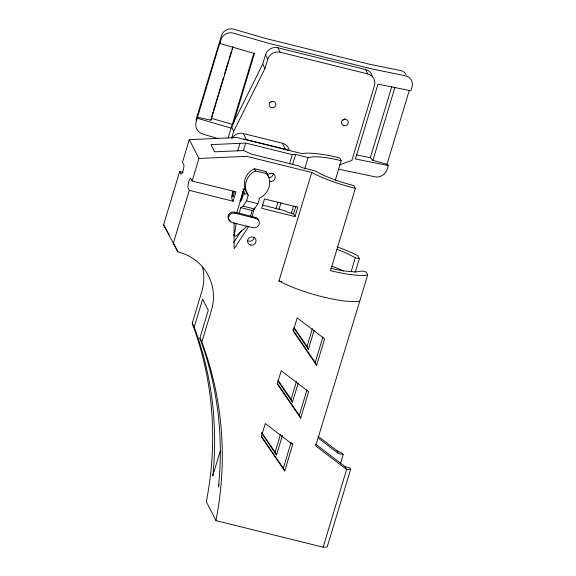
<?xml version="1.0" encoding="UTF-8"?>
<svg xmlns="http://www.w3.org/2000/svg" width="576" height="576" viewBox="0 0 576 576"><rect width="100%" height="100%" fill="white"/><g stroke="black" fill="none" stroke-linecap="round" stroke-linejoin="round"><path stroke-width="0.86" d="M218.376 138.636L202.925 134.136A10.037 9.763 6.4 0 1 196.121 121.975L219.946 42.444L219.838 43.423L254.484 53.525L233.201 124.034M197.359 117.252L210.946 120.197L212.983 112.212M232.078 126.763L232.344 124.409L253.886 53.035M247.075 226.044L235.994 236.138L234.281 235.714L236.16 223.495M315.662 444.168L345.175 466.754L349.934 467.935L350.64 469.318L327.19 546.998L323.136 547.2L216.022 520.639L216.655 516.773A354.118 336.715 -27.1 0 0 201.838 342.079L211.392 310.421A50.17 47.7 -27.1 0 0 177.898 251.856L163.577 224.856L179.669 171.554L183.103 172.404M239.119 213.264L250.531 216.108L252.194 210.485L254.513 208.966L257.911 203.681L259.603 198.072A17.143 16.294 -27.4 0 0 266.947 173.75L265.802 171.54L254.376 168.71L252.216 169.913A17.143 16.294 -27.5 0 0 245.866 191.002L248.198 195.242L246.528 200.858L243.137 206.15L240.818 207.655L239.119 213.264L234.36 212.09A5.018 4.766 -27.4 0 0 230.35 220.975M335.232 180.418L341.179 160.697L339.761 157.925A55.217 12.607 16.8 0 0 304.985 153.194L302.083 153.662L237.031 137.534L189.302 139.673L182.491 162.202L183.766 164.693A5.018 1.051 -76.1 0 1 183.067 170.748A5.018 1.051 -76.1 0 1 180.943 174.046L179.669 171.554M219.838 43.423L220.968 39.686A10.037 9.763 6.4 0 1 233.417 33.142L268.978 43.402L371.83 68.904L405.691 75.859A10.037 9.029 -44.2 0 1 412.006 87.055L410.875 90.792L377.993 84.154L355.406 158.962L388.289 165.607L387.158 169.344A10.037 9.029 -44.2 0 1 375.199 176.854L338.724 169.25M173.203 243.662L189.295 190.354L188.021 187.87A5.018 1.051 -76.1 0 1 188.726 181.807A5.018 1.051 -76.1 0 1 190.85 178.517L192.118 181.008L235.93 191.866L233.107 201.218L189.295 190.354M192.118 181.008L198.929 158.472L189.302 139.673M213.502 110.491L218.174 95.018M218.693 93.298L223.366 77.818M224.41 74.376L228.564 60.617M229.082 58.903L231.415 51.163M231.934 49.442L232.718 46.865M210.946 120.197L233.014 47.11M228.146 137.894L231.509 126.749L262.699 64.123L265.522 54.77A10.037 9.54 -27.1 0 1 277.87 47.779L365.486 69.502A10.037 9.54 -27.1 0 1 372.319 76.226M231.718 137.974L233.777 131.17L264.967 68.544L267.79 59.191A10.037 9.54 -27.1 0 1 280.138 52.207L367.747 73.93A10.037 9.54 -27.1 0 1 374.45 85.644L351.864 160.452A121.154 115.2 -27.1 0 0 339.336 165.146M237.679 151.027L240.005 143.338L245.678 143.057L292.342 154.627L295.589 154.462L308.138 157.579L312.746 156.83A45.151 10.31 16.8 0 1 341.179 160.697M243.346 150.768L245.678 143.057M216.022 520.639L206.395 501.84L207.022 497.974A354.118 336.715 -27.1 0 0 192.211 323.28L201.766 291.622A50.17 47.7 -27.1 0 0 202.442 266.659M220.226 451.109L212.717 475.985L213.149 472.313A354.118 336.715 -27.1 0 0 194.191 327.154L202.622 299.232L208.282 310.291L199.858 338.213A354.118 336.715 -27.1 0 1 218.815 483.379L218.383 487.044L219.161 484.474M236.851 212.537L244.008 188.842L245.7 189.266M251.834 217.166L254.642 207.857M275.94 208.944L278.014 202.082M289.534 163.93L292.342 154.627M278.921 209.671L280.994 202.788M292.522 164.614L295.589 154.462M291.37 213.12L293.429 206.287M304.783 168.682L308.138 157.579M295.006 216.569L297.828 207.216L264.499 198.95L261.677 208.303L295.006 216.569L293.594 213.804L295.898 206.15M330.79 268.294A45.151 10.31 16.8 0 0 357.516 271.75L362.124 271.001L366.106 271.987L367.646 275.004L359.741 301.183L357.372 301.565A55.217 12.607 16.8 0 1 283.248 283.19L278.964 280.937L311.717 172.462L246.658 156.334L198.929 158.472M282.442 435.326L276.523 454.925L275.112 452.16L280.512 434.268M298.138 383.342L292.478 402.091L291.06 399.326L296.467 381.427M314.086 330.509L308.426 349.258L307.015 346.493L312.415 328.594M240.005 143.338L210.953 144.641L214.632 151.826L243.684 150.523L251.345 154.116L298.008 165.686L302.378 167.738L314.935 170.849L321.754 174.427A45.151 10.31 16.8 0 0 353.923 185.587L355.342 188.359L330.502 270.648A55.217 12.607 16.8 0 0 365.278 275.386L367.646 275.004M388.289 165.607L386.993 164.275L372.91 160.358L370.318 157.694L391.867 86.321M372.91 160.358L394.978 87.264M292.003 443.16L292.709 444.542L284.738 470.959L283.32 468.194L291.038 442.634M300.686 418.126L277.236 383.918L281.225 370.706L308.664 391.709L300.686 418.126L299.275 415.361L306.994 389.794M316.642 365.292L293.191 331.078L297.18 317.873L324.619 338.875L316.642 365.292L315.223 362.527L322.942 336.96M351.259 271.195L355.327 257.731L348.502 254.153A45.151 10.31 16.8 0 0 336.989 249.358M386.993 164.275L409.32 90.324M355.169 272.426L359.309 258.718L357.761 255.701L354.254 253.865A55.217 12.607 16.8 0 0 337.248 246.938M340.546 463.248L343.138 454.666L342.432 453.283L336.96 450.72L317.995 436.198M323.136 547.2L346.586 469.519L345.175 466.754M233.618 242.575L241.92 229.932M248.789 226.368L234.13 248.674L234.043 222.746M247.039 193.032L244.764 194.558L243.396 189.374M350.64 469.318L346.586 469.519L315.677 445.86L359.741 301.183M356.342 154.872L370.318 157.694M250.531 216.108L256.486 217.742A5.018 4.774 -27.4 0 1 258.725 220.637M255.924 218.398L234.929 213.192A5.018 4.766 -27.4 0 0 228.758 216.691A5.018 4.766 -27.4 0 0 232.106 222.545L253.116 227.75A5.018 4.774 -27.4 0 0 257.062 218.844L255.924 218.398L255.355 217.296M232.006 138.182A10.037 9.54 -27.1 0 1 243.295 133.531L282.341 143.215A10.037 9.54 -27.1 0 1 289.181 149.933M243.85 139.32A10.037 9.54 -27.1 0 1 246.413 139.615L285.458 149.299A10.037 9.54 -27.1 0 1 287.827 150.228M254.376 168.71L255.521 170.921L266.947 173.75M243.979 188.712L245.614 189.115M246.528 200.858L257.911 203.681M262.253 205.07L284.45 210.571L288.828 212.623L293.594 213.804M243.137 206.15L254.513 208.966M240.818 207.655L252.194 210.485M355.327 257.731L359.309 258.718M278.964 280.937L281.563 281.585M318.002 437.89L338.378 453.485L343.138 454.666M211.169 118.231L232.344 124.409M197.251 118.238L231.055 128.088M311.717 172.462L316.001 174.715A55.217 12.607 16.8 0 0 355.342 188.359M292.709 444.542L265.277 423.54L261.288 436.752L284.738 470.959M294.041 327.564L307.015 346.493M293.962 328.147L308.426 349.258M292.774 329.774L315.223 362.527M278.086 380.398L291.06 399.326M278.006 380.981L292.478 402.091M277.315 383.335L299.275 415.361M261.634 432.511L275.112 452.16M261.554 433.087L276.523 454.925M261.367 436.169L283.32 468.194M163.577 224.856L167.839 232.315M234.36 212.09L234.929 213.192M233.59 234.382L234.281 235.714M365.486 69.502L367.747 73.93M277.87 47.779L280.138 52.207M265.522 54.77L267.79 59.191M262.699 64.123L264.967 68.544M282.341 143.215L285.458 149.299M243.295 133.531L246.413 139.615M231.509 126.749L233.777 131.17M233.107 201.218L231.833 198.727A5.018 1.051 -76.1 0 1 232.927 191.513M336.96 450.72L338.378 453.485M168.264 233.057L169.07 234.626M173.88 244.022L177.898 251.856M192.211 323.28L194.191 327.154M199.858 338.213L201.838 342.079M265.802 171.54A17.143 16.294 -27.4 0 1 267.847 175.752M248.198 195.242A17.143 16.294 -27.5 0 1 255.521 170.921M242.402 192.6A5.018 1.058 -76.2 0 1 239.969 200.707M242.64 191.455A5.018 1.058 -76.2 0 1 242.842 196.322A5.018 1.058 -76.2 0 1 240.379 200.873M268.056 174.557A4.313 4.104 -27.1 0 1 275.148 176.314A4.313 4.104 -27.1 0 1 269.777 181.462M331.913 266.191A45.151 10.31 16.8 0 1 343.426 270.986M254.081 237.103A4.313 4.104 -27.1 0 1 247.579 240.782M273.283 173.513A4.313 4.104 -27.1 0 1 268.898 177.718M344.93 118.606A3.413 3.247 -27.1 0 1 341.964 120.283M272.002 101.347A3.413 3.247 -27.1 0 1 269.59 102.341M196.164 120.564A10.037 9.763 6.4 0 1 196.56 118.044L221.407 35.755A10.037 9.763 6.4 0 1 233.856 29.21L265.615 38.462L370.375 64.44L400.514 70.531A10.037 9.029 -44.2 0 1 406.145 74.578M250.582 245.052A4.313 4.104 -27.1 0 0 255.946 239.904A4.313 4.104 -27.1 0 0 248.854 238.14A4.313 4.104 -27.1 0 0 250.582 245.052M233.186 196.178A3.01 0.626 -76.1 0 0 234.086 191.246A3.01 0.626 -76.1 0 0 232.452 194.738A3.01 0.626 -76.1 0 0 233.186 196.178M343.922 125.719A3.413 3.247 -27.1 0 0 348.17 121.644A3.413 3.247 -27.1 0 0 342.562 120.254A3.413 3.247 -27.1 0 0 343.922 125.719M271.548 107.77A3.413 3.247 -27.1 0 0 275.789 103.694A3.413 3.247 -27.1 0 0 270.18 102.305A3.413 3.247 -27.1 0 0 271.548 107.77"/></g></svg>
